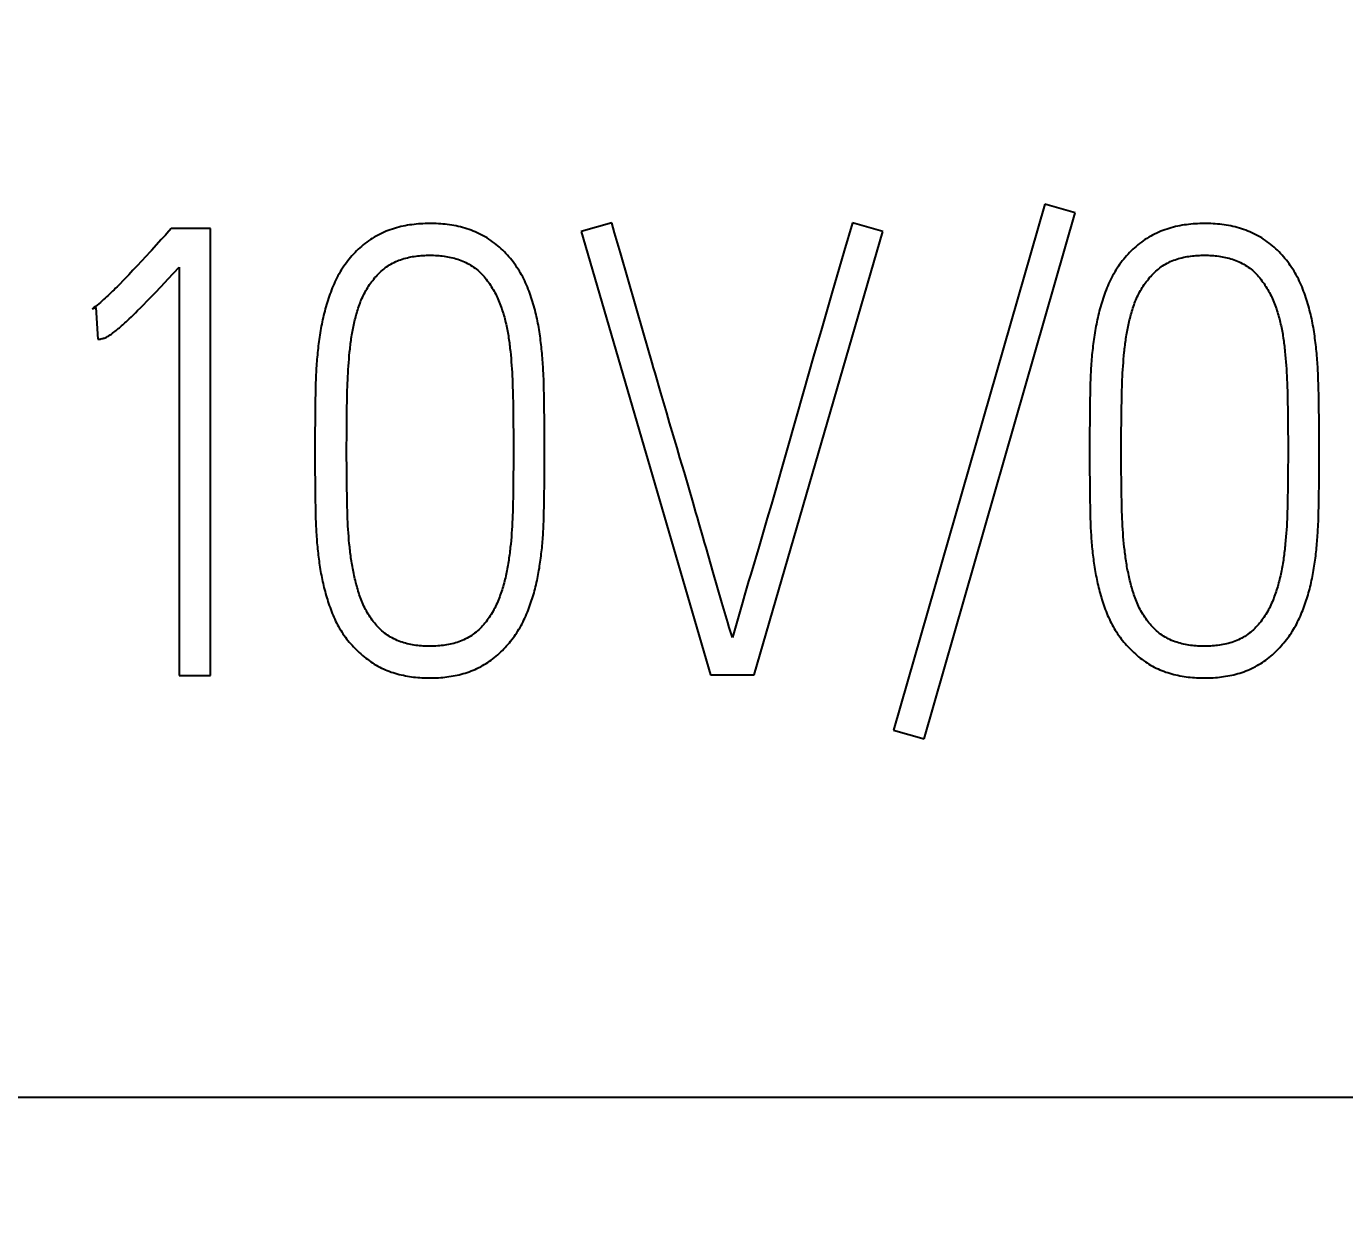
# Model space of a CAD drawing. Extents: x 0 to 420, y 0 to 297.
# Drawn here: x 124.886 to 129.882, y 158.083 to 162.617 of the extents above; entities that cross this region are included whole.
import ezdxf
from ezdxf.enums import TextEntityAlignment as Align

# ---------------------------------------------------------------- set-up
doc = ezdxf.new("R2010")
doc.units = 0
doc.header["$LTSCALE"] = 23.1
for name, color, linetype in [('10000_FRONT', 7, 'CONTINUOUS'), ('10100_DIM_FRONT', 7, 'CONTINUOUS'), ('10500_FRONT_LABELING', 7, 'CONTINUOUS')]:
    doc.layers.add(name, color=color, linetype=linetype)
doc.dimstyles.get("Standard").update_dxf_attribs({"dimtxt": 2.5, "dimasz": 2.5, "dimexe": 1.25, "dimexo": 0.625, "dimtad": 1, "dimcen": 2.5, "dimazin": 3, "dimtfac": 1, "dimtmove": 0, "dimatfit": 3})

# ---------------------------------------------------------------- blocks, each defined once
blk = doc.blocks.new('*D0')
at = {"layer": '10100_DIM_FRONT', "linetype": 'CONTINUOUS'}
for p, q in [((147.4005, 192.5601), (147.4005, 130.0621)), ((103.9005, 151.5111), (103.9005, 130.0621)), ((103.9005, 132.0621), (125.6505, 132.0621)), ((147.4005, 132.0621), (125.6505, 132.0621))]:
    blk.add_line(p, q, dxfattribs=at)
for points in [[(107.4005, 132.5621), (103.9005, 132.0621), (107.4005, 131.5621)], [(143.9005, 131.5621), (147.4005, 132.0621), (143.9005, 132.5621)]]:
    blk.add_solid(points, dxfattribs=at)
blk.add_text('43,5', height=3.5, dxfattribs=at).set_placement((121.6172, 132.9371), (131.3672, 132.9371), align=Align.FIT)
blk = doc.blocks.new('*D1')
at = {"layer": '10100_DIM_FRONT', "linetype": 'CONTINUOUS'}
for p, q in [((111.900486, 192.560113), (111.900486, 137.865388)), ((147.400486, 192.560113), (147.400486, 137.865388)), ((111.900486, 139.865388), (129.650486, 139.865388)), ((147.400486, 139.865388), (129.650486, 139.865388))]:
    blk.add_line(p, q, dxfattribs=at)
for points in [[(115.400486, 140.365388), (111.900486, 139.865388), (115.400486, 139.365388)], [(143.900486, 139.365388), (147.400486, 139.865388), (143.900486, 140.365388)]]:
    blk.add_solid(points, dxfattribs=at)
blk.add_text('35,5', height=3.5, dxfattribs=at).set_placement((125.819828, 140.740388), (135.319828, 140.740388), align=Align.FIT)

msp = doc.modelspace()

# ---------------------------------------------------------------- linework, layer by layer
at = {"layer": '10000_FRONT', "color": 7, "linetype": 'CONTINUOUS'}
msp.add_line((111.9005, 158.5611), (147.4005, 158.5611), dxfattribs=at)
at = {"layer": '10500_FRONT_LABELING', "color": 7, "linetype": 'CONTINUOUS'}
for p, q in [((128.7453, 161.9436), (128.1723, 159.9513)), ((128.8608, 161.9106), (128.7453, 161.9436)), ((127.1042, 161.8729), (126.9887, 161.8399)), ((127.1151, 161.835), (127.1042, 161.8729)), ((128.0167, 161.8729), (127.9854, 161.7666)), ((128.1323, 161.8399), (128.0167, 161.8729)), ((128.2879, 159.9183), (128.8608, 161.9106)), ((125.4349, 161.8517), (125.4184, 161.8328)), ((125.5834, 161.8517), (125.4349, 161.8517)), ((125.5834, 160.1588), (125.5834, 161.8517)), ((126.9887, 161.8399), (127.4791, 160.1611)), ((127.137, 161.7593), (127.1151, 161.835)), ((127.6442, 160.1611), (128.1323, 161.8399)), ((125.3547, 161.7628), (125.3386, 161.7454)), ((125.36, 161.7686), (125.3547, 161.7628)), ((127.9854, 161.7666), (127.9387, 161.607)), ((125.3225, 161.728), (125.3064, 161.7107)), ((125.3386, 161.7454), (125.3225, 161.728)), ((127.2248, 161.4565), (127.137, 161.7593)), ((125.2629, 161.6649), (125.252, 161.6536)), ((125.2738, 161.6763), (125.2629, 161.6649)), ((125.2901, 161.6935), (125.2738, 161.6763)), ((125.3064, 161.7107), (125.2901, 161.6935)), ((125.4237, 161.6607), (125.4655, 161.7055)), ((125.4655, 161.7055), (125.4655, 160.1588)), ((125.252, 161.6536), (125.241, 161.6423)), ((125.374, 161.6082), (125.397, 161.6324)), ((125.397, 161.6324), (125.4237, 161.6607)), ((125.3195, 161.5524), (125.3313, 161.5643)), ((125.3313, 161.5643), (125.343, 161.5762)), ((125.343, 161.5762), (125.3585, 161.5922)), ((125.3585, 161.5922), (125.374, 161.6082)), ((127.9387, 161.607), (127.9001, 161.4739)), ((125.1354, 161.5475), (125.1496, 161.5522)), ((125.1496, 161.5522), (125.1567, 161.432)), ((125.2757, 161.5097), (125.2838, 161.5173)), ((125.2838, 161.5173), (125.2918, 161.5251)), ((125.2918, 161.5251), (125.2998, 161.5328)), ((125.2998, 161.5328), (125.3077, 161.5406)), ((125.3077, 161.5406), (125.3195, 161.5524)), ((127.9001, 161.4739), (127.8693, 161.3675)), ((126.1087, 161.3568), (126.1099, 161.3699)), ((126.7201, 161.3857), (126.7214, 161.3725)), ((126.7214, 161.3725), (126.7226, 161.3594)), ((127.8693, 161.3675), (127.8312, 161.2343)), ((129.0442, 161.3568), (129.0454, 161.3699)), ((129.6556, 161.3857), (129.6569, 161.3725)), ((129.6569, 161.3725), (129.6581, 161.3594)), ((126.105, 161.3043), (126.1058, 161.3175)), ((126.1058, 161.3175), (126.1067, 161.3306)), ((126.1067, 161.3306), (126.1076, 161.3437)), ((126.1076, 161.3437), (126.1087, 161.3568)), ((126.7226, 161.3594), (126.7237, 161.3462)), ((126.7237, 161.3462), (126.7247, 161.3331)), ((126.7247, 161.3331), (126.7256, 161.3199)), ((126.7256, 161.3199), (126.7264, 161.3067)), ((129.0405, 161.3043), (129.0413, 161.3175)), ((129.0413, 161.3175), (129.0422, 161.3306)), ((129.0422, 161.3306), (129.0432, 161.3437)), ((129.0432, 161.3437), (129.0442, 161.3568)), ((129.6581, 161.3594), (129.6592, 161.3462)), ((129.6592, 161.3462), (129.6602, 161.3331)), ((129.6602, 161.3331), (129.6611, 161.3199)), ((129.6611, 161.3199), (129.6619, 161.3067)), ((125.9822, 161.2646), (125.9818, 161.2479)), ((125.9828, 161.2814), (125.9822, 161.2646)), ((126.1027, 161.2518), (126.1031, 161.265)), ((126.1031, 161.265), (126.1037, 161.2781)), ((126.1037, 161.2781), (126.1043, 161.2912)), ((126.1043, 161.2912), (126.105, 161.3043)), ((126.7264, 161.3067), (126.7271, 161.2934)), ((126.7271, 161.2934), (126.7277, 161.2802)), ((126.7277, 161.2802), (126.7283, 161.267)), ((126.7283, 161.267), (126.7288, 161.2537)), ((126.8465, 161.2789), (126.8459, 161.2955)), ((126.847, 161.2624), (126.8465, 161.2789)), ((128.9177, 161.2646), (128.9173, 161.2479)), ((128.9183, 161.2814), (128.9177, 161.2646)), ((129.0382, 161.2518), (129.0386, 161.265)), ((129.0386, 161.265), (129.0392, 161.2781)), ((129.0392, 161.2781), (129.0398, 161.2912)), ((129.0398, 161.2912), (129.0405, 161.3043)), ((129.6619, 161.3067), (129.6626, 161.2934)), ((129.6626, 161.2934), (129.6632, 161.2802)), ((129.6632, 161.2802), (129.6638, 161.267)), ((129.6638, 161.267), (129.6643, 161.2537)), ((129.782, 161.2789), (129.7814, 161.2955)), ((129.7825, 161.2624), (129.782, 161.2789)), ((125.9814, 161.2312), (125.9808, 161.1977)), ((125.9818, 161.2479), (125.9814, 161.2312)), ((126.1014, 161.1993), (126.1018, 161.219)), ((126.1018, 161.219), (126.1023, 161.2387)), ((126.1023, 161.2387), (126.1027, 161.2518)), ((126.7288, 161.2537), (126.7293, 161.2338)), ((126.7293, 161.2338), (126.7298, 161.214)), ((126.7298, 161.214), (126.7302, 161.1941)), ((126.8475, 161.2458), (126.847, 161.2624)), ((126.848, 161.2209), (126.8475, 161.2458)), ((126.8485, 161.1877), (126.848, 161.2209)), ((127.3015, 161.1915), (127.2905, 161.2293)), ((127.8312, 161.2343), (127.7705, 161.0211)), ((128.9169, 161.2312), (128.9163, 161.1977)), ((128.9173, 161.2479), (128.9169, 161.2312)), ((129.0369, 161.1993), (129.0373, 161.219)), ((129.0373, 161.219), (129.0378, 161.2387)), ((129.0378, 161.2387), (129.0382, 161.2518)), ((129.6643, 161.2537), (129.6649, 161.2338)), ((129.6649, 161.2338), (129.6653, 161.214)), ((129.6653, 161.214), (129.6657, 161.1941)), ((129.783, 161.2458), (129.7825, 161.2624)), ((129.7835, 161.2209), (129.783, 161.2458)), ((129.784, 161.1877), (129.7835, 161.2209)), ((125.9808, 161.1977), (125.9801, 161.1307)), ((126.1006, 161.1467), (126.1009, 161.173)), ((126.1009, 161.173), (126.1014, 161.1993)), ((126.7302, 161.1941), (126.7306, 161.1676)), ((126.7306, 161.1676), (126.7311, 161.1344)), ((126.8492, 161.113), (126.8485, 161.1877)), ((127.3126, 161.1536), (127.3015, 161.1915)), ((128.9163, 161.1977), (128.9156, 161.1307)), ((129.0361, 161.1467), (129.0364, 161.173)), ((129.0364, 161.173), (129.0369, 161.1993)), ((129.6657, 161.1941), (129.6662, 161.1676)), ((129.6662, 161.1676), (129.6666, 161.1344)), ((129.7847, 161.113), (129.784, 161.1877)), ((125.9801, 161.1307), (125.9797, 161.072)), ((126.1, 161.0875), (126.1002, 161.1138)), ((126.1002, 161.1138), (126.1006, 161.1467)), ((126.7311, 161.1344), (126.7313, 161.1079)), ((127.3238, 161.1159), (127.3126, 161.1536)), ((127.3519, 161.0214), (127.3238, 161.1159)), ((128.9156, 161.1307), (128.9152, 161.072)), ((129.0355, 161.0875), (129.0357, 161.1138)), ((129.0357, 161.1138), (129.0361, 161.1467)), ((129.6666, 161.1344), (129.6668, 161.1079)), ((125.9797, 161.072), (125.9796, 160.9958)), ((126.0999, 161.0612), (126.1, 161.0875)), ((126.7313, 161.1079), (126.7315, 161.0814)), ((126.7315, 161.0814), (126.7316, 161.0549)), ((126.8495, 161.0549), (126.8492, 161.113)), ((128.9152, 161.072), (128.9151, 160.9958)), ((129.0354, 161.0612), (129.0355, 161.0875)), ((129.6668, 161.1079), (129.667, 161.0814)), ((129.667, 161.0814), (129.6672, 161.0549)), ((129.7851, 161.0549), (129.7847, 161.113)), ((126.0998, 161.0283), (126.0999, 161.0612)), ((126.0998, 160.9823), (126.0998, 161.0283)), ((126.7316, 161.0549), (126.7317, 161.0284)), ((126.7317, 161.0284), (126.7317, 160.9754)), ((126.8496, 161.0217), (126.8495, 161.0549)), ((126.8495, 160.9486), (126.8496, 161.0217)), ((127.363, 160.9836), (127.3519, 161.0214)), ((127.7705, 161.0211), (127.7476, 160.9411)), ((129.0353, 161.0283), (129.0354, 161.0612)), ((129.0353, 160.9823), (129.0353, 161.0283)), ((129.6672, 161.0549), (129.6672, 161.0284)), ((129.6672, 161.0284), (129.6672, 160.9754)), ((129.785, 160.9486), (129.7851, 161.0217)), ((129.7851, 161.0217), (129.7851, 161.0549)), ((125.9796, 160.9958), (125.9797, 160.9412)), ((126.0999, 160.9552), (126.0998, 160.9823)), ((126.7317, 160.9754), (126.7316, 160.9482)), ((127.3796, 160.9269), (127.363, 160.9836)), ((128.9151, 160.9958), (128.9152, 160.9412)), ((129.0354, 160.9552), (129.0353, 160.9823)), ((129.6672, 160.9754), (129.6671, 160.9482)), ((125.9797, 160.9412), (125.9801, 160.8866)), ((126.1, 160.9282), (126.0999, 160.9552)), ((126.1003, 160.9012), (126.1, 160.9282)), ((126.7314, 160.9211), (126.7311, 160.8939)), ((126.7316, 160.9482), (126.7314, 160.9211)), ((126.8491, 160.8937), (126.8495, 160.9486)), ((127.4125, 160.8133), (127.3796, 160.9269)), ((127.7476, 160.9411), (127.7247, 160.8612)), ((128.9152, 160.9412), (128.9156, 160.8866)), ((129.0355, 160.9282), (129.0354, 160.9552)), ((129.0358, 160.9012), (129.0355, 160.9282)), ((129.6669, 160.9211), (129.6667, 160.8939)), ((129.6671, 160.9482), (129.6669, 160.9211)), ((129.7847, 160.8937), (129.785, 160.9486)), ((125.9801, 160.8866), (125.9808, 160.8243)), ((126.1007, 160.8674), (126.1003, 160.9012)), ((126.1011, 160.8404), (126.1007, 160.8674)), ((126.7311, 160.8939), (126.7307, 160.86)), ((126.8485, 160.8308), (126.8491, 160.8937)), ((128.9156, 160.8866), (128.9163, 160.8243)), ((129.0362, 160.8674), (129.0358, 160.9012)), ((129.0366, 160.8404), (129.0362, 160.8674)), ((129.6667, 160.8939), (129.6662, 160.86)), ((129.784, 160.8308), (129.7847, 160.8937)), ((125.9808, 160.8243), (125.9813, 160.7931)), ((126.1014, 160.8201), (126.1011, 160.8404)), ((126.1019, 160.7999), (126.1014, 160.8201)), ((126.7303, 160.8328), (126.7299, 160.8125)), ((126.7307, 160.86), (126.7303, 160.8328)), ((126.848, 160.7994), (126.8485, 160.8308)), ((127.7247, 160.8612), (127.7093, 160.808)), ((128.9163, 160.8243), (128.9168, 160.7931)), ((129.0369, 160.8201), (129.0366, 160.8404)), ((129.0374, 160.7999), (129.0369, 160.8201)), ((129.6658, 160.8328), (129.6654, 160.8125)), ((129.6662, 160.86), (129.6658, 160.8328)), ((129.7835, 160.7994), (129.784, 160.8308)), ((125.9813, 160.7931), (125.9818, 160.7698)), ((125.9818, 160.7698), (125.9822, 160.7542)), ((126.1024, 160.7796), (126.1019, 160.7999)), ((126.1028, 160.7661), (126.1024, 160.7796)), ((126.1034, 160.7526), (126.1028, 160.7661)), ((126.7286, 160.765), (126.7281, 160.7514)), ((126.7291, 160.7785), (126.7286, 160.765)), ((126.7294, 160.7921), (126.7291, 160.7785)), ((126.7299, 160.8125), (126.7294, 160.7921)), ((126.8471, 160.7602), (126.8475, 160.7759)), ((126.8475, 160.7759), (126.848, 160.7994)), ((127.7093, 160.808), (127.6938, 160.7548)), ((128.9168, 160.7931), (128.9173, 160.7698)), ((128.9173, 160.7698), (128.9177, 160.7542)), ((129.0379, 160.7796), (129.0374, 160.7999)), ((129.0384, 160.7661), (129.0379, 160.7796)), ((129.0389, 160.7526), (129.0384, 160.7661)), ((129.6641, 160.765), (129.6636, 160.7514)), ((129.6646, 160.7785), (129.6641, 160.765)), ((129.665, 160.7921), (129.6646, 160.7785)), ((129.6654, 160.8125), (129.665, 160.7921)), ((129.7826, 160.7602), (129.783, 160.7759)), ((129.783, 160.7759), (129.7835, 160.7994)), ((125.9822, 160.7542), (125.9827, 160.7387)), ((125.9827, 160.7387), (125.9834, 160.7231)), ((126.104, 160.7392), (126.1034, 160.7526)), ((126.1047, 160.7257), (126.104, 160.7392)), ((126.1055, 160.7122), (126.1047, 160.7257)), ((126.7267, 160.7243), (126.7259, 160.7107)), ((126.7275, 160.7378), (126.7267, 160.7243)), ((126.7281, 160.7514), (126.7275, 160.7378)), ((126.8466, 160.7445), (126.8471, 160.7602)), ((127.6938, 160.7548), (127.6783, 160.7016)), ((128.9177, 160.7542), (128.9182, 160.7387)), ((128.9182, 160.7387), (128.9189, 160.7231)), ((129.0395, 160.7392), (129.0389, 160.7526)), ((129.0402, 160.7257), (129.0395, 160.7392)), ((129.041, 160.7122), (129.0402, 160.7257)), ((129.6623, 160.7243), (129.6614, 160.7107)), ((129.663, 160.7378), (129.6623, 160.7243)), ((129.6636, 160.7514), (129.663, 160.7378)), ((129.7821, 160.7445), (129.7826, 160.7602)), ((126.1064, 160.6987), (126.1055, 160.7122)), ((126.1075, 160.6853), (126.1064, 160.6987)), ((126.1086, 160.6718), (126.1075, 160.6853)), ((126.1099, 160.6584), (126.1086, 160.6718)), ((126.7239, 160.6836), (126.7227, 160.6701)), ((126.725, 160.6972), (126.7239, 160.6836)), ((126.7259, 160.7107), (126.725, 160.6972)), ((127.6783, 160.7016), (127.6626, 160.6484)), ((129.0419, 160.6987), (129.041, 160.7122)), ((129.043, 160.6853), (129.0419, 160.6987)), ((129.0441, 160.6718), (129.043, 160.6853)), ((129.0454, 160.6584), (129.0441, 160.6718)), ((129.6594, 160.6836), (129.6582, 160.6701)), ((129.6605, 160.6972), (129.6594, 160.6836)), ((129.6614, 160.7107), (129.6605, 160.6972)), ((126.1113, 160.645), (126.1099, 160.6584)), ((127.6626, 160.6484), (127.631, 160.5422)), ((129.0468, 160.645), (129.0454, 160.6584)), ((127.5054, 160.4915), (127.489, 160.5482)), ((127.522, 160.4347), (127.5054, 160.4915)), ((127.5331, 160.3969), (127.522, 160.4347)), ((127.5443, 160.3591), (127.5331, 160.3969)), ((125.4655, 160.1588), (125.5834, 160.1588)), ((127.4791, 160.1611), (127.6442, 160.1611)), ((128.1723, 159.9513), (128.2879, 159.9183))]:
    msp.add_line(p, q, dxfattribs=at)
for points in [[(126.8459, 161.2955), (126.8455, 161.3038), (126.8451, 161.312), (126.8446, 161.3203), (126.8441, 161.3286), (126.8436, 161.3368), (126.843, 161.3451), (126.8424, 161.3534), (126.8418, 161.3616), (126.8411, 161.3699), (126.8403, 161.3781), (126.8396, 161.3864), (126.8387, 161.3946), (126.8379, 161.4028), (126.8369, 161.4111), (126.836, 161.4193), (126.835, 161.4275), (126.8339, 161.4358), (126.8328, 161.444), (126.8316, 161.4522), (126.8303, 161.4604), (126.829, 161.4686), (126.8277, 161.4768), (126.8262, 161.485), (126.8247, 161.4932), (126.8231, 161.5014), (126.8214, 161.5096), (126.8196, 161.5177), (126.8177, 161.5259), (126.8158, 161.534), (126.8137, 161.5422), (126.8116, 161.5503), (126.8093, 161.5585), (126.807, 161.5666), (126.8045, 161.5747), (126.802, 161.5827), (126.7994, 161.5907), (126.7967, 161.5987), (126.7939, 161.6066), (126.7909, 161.6145), (126.7879, 161.6223), (126.7847, 161.6301), (126.7814, 161.6378), (126.778, 161.6455), (126.7745, 161.6531), (126.7708, 161.6607), (126.7669, 161.6682), (126.7629, 161.6756), (126.7587, 161.683), (126.7544, 161.6902), (126.7499, 161.6974), (126.7452, 161.7045), (126.7404, 161.7115), (126.7355, 161.7183), (126.7305, 161.7251), (126.7254, 161.7317), (126.7201, 161.7382), (126.7147, 161.7446), (126.7092, 161.7509), (126.7035, 161.757), (126.6977, 161.7631), (126.6917, 161.769), (126.6856, 161.7748), (126.6794, 161.7804), (126.673, 161.7859), (126.6665, 161.7913), (126.6598, 161.7966), (126.6529, 161.8017), (126.646, 161.8066), (126.639, 161.8113), (126.6319, 161.8158), (126.6247, 161.8201), (126.6173, 161.8242), (126.6099, 161.8281), (126.6024, 161.8319), (126.5949, 161.8354), (126.5872, 161.8388), (126.5794, 161.842), (126.5715, 161.845), (126.5636, 161.8478), (126.5556, 161.8505), (126.5474, 161.853), (126.5392, 161.8553), (126.531, 161.8574), (126.5228, 161.8593), (126.5145, 161.8611), (126.5062, 161.8627), (126.4979, 161.8642), (126.4896, 161.8655), (126.4812, 161.8666), (126.4729, 161.8676), (126.4645, 161.8684), (126.4562, 161.8691), (126.4478, 161.8696), (126.4394, 161.8701), (126.4309, 161.8703), (126.4225, 161.8705), (126.4141, 161.8705), (126.4056, 161.8705), (126.3971, 161.8702), (126.3887, 161.8699), (126.3802, 161.8694), (126.3718, 161.8688), (126.3633, 161.8681), (126.355, 161.8672), (126.3466, 161.8661), (126.3383, 161.8649), (126.3301, 161.8636), (126.3218, 161.8621), (126.3136, 161.8604), (126.3055, 161.8586), (126.2974, 161.8566), (126.2893, 161.8544), (126.2813, 161.8521), (126.2733, 161.8496), (126.2653, 161.8469), (126.2574, 161.844), (126.2496, 161.841), (126.2417, 161.8377), (126.234, 161.8342), (126.2263, 161.8305), (126.2187, 161.8267), (126.2113, 161.8226), (126.204, 161.8184), (126.1968, 161.814), (126.1897, 161.8094), (126.1828, 161.8047), (126.1759, 161.7997), (126.1692, 161.7947), (126.1627, 161.7894), (126.1562, 161.784), (126.1499, 161.7784), (126.1436, 161.7727), (126.1375, 161.7668), (126.1315, 161.7607), (126.1257, 161.7546), (126.12, 161.7483), (126.1145, 161.7419), (126.1091, 161.7354), (126.1038, 161.7288), (126.0987, 161.7221), (126.0937, 161.7153), (126.0889, 161.7084), (126.0842, 161.7014), (126.0796, 161.6943), (126.0752, 161.6871), (126.0709, 161.6798), (126.0668, 161.6723), (126.0629, 161.6648), (126.059, 161.6573), (126.0554, 161.6496), (126.0519, 161.642), (126.0485, 161.6343), (126.0453, 161.6265), (126.0422, 161.6187), (126.0392, 161.6109), (126.0363, 161.603), (126.0335, 161.5951), (126.0308, 161.5872), (126.0283, 161.5792), (126.0258, 161.5712), (126.0233, 161.5632), (126.021, 161.5551), (126.0188, 161.547), (126.0166, 161.5389), (126.0145, 161.5308), (126.0125, 161.5226)], [(129.7814, 161.2955), (129.781, 161.3038), (129.7806, 161.312), (129.7801, 161.3203), (129.7796, 161.3286), (129.7791, 161.3368), (129.7785, 161.3451), (129.7779, 161.3534), (129.7773, 161.3616), (129.7766, 161.3699), (129.7759, 161.3781), (129.7751, 161.3864), (129.7742, 161.3946), (129.7734, 161.4028), (129.7724, 161.4111), (129.7715, 161.4193), (129.7705, 161.4275), (129.7694, 161.4358), (129.7683, 161.444), (129.7671, 161.4522), (129.7659, 161.4604), (129.7645, 161.4686), (129.7632, 161.4768), (129.7617, 161.485), (129.7602, 161.4932), (129.7586, 161.5014), (129.7569, 161.5096), (129.7551, 161.5177), (129.7532, 161.5259), (129.7513, 161.534), (129.7492, 161.5422), (129.7471, 161.5503), (129.7448, 161.5585), (129.7425, 161.5666), (129.74, 161.5747), (129.7375, 161.5827), (129.7349, 161.5907), (129.7322, 161.5987), (129.7294, 161.6066), (129.7264, 161.6145), (129.7234, 161.6223), (129.7202, 161.6301), (129.7169, 161.6378), (129.7135, 161.6455), (129.71, 161.6531), (129.7063, 161.6607), (129.7024, 161.6682), (129.6984, 161.6756), (129.6942, 161.683), (129.6899, 161.6902), (129.6854, 161.6974), (129.6807, 161.7045), (129.6759, 161.7115), (129.6711, 161.7183), (129.666, 161.7251), (129.6609, 161.7317), (129.6556, 161.7382), (129.6502, 161.7446), (129.6447, 161.7509), (129.639, 161.757), (129.6332, 161.7631), (129.6272, 161.769), (129.6211, 161.7748), (129.6149, 161.7804), (129.6085, 161.7859), (129.602, 161.7913), (129.5953, 161.7966), (129.5884, 161.8017), (129.5815, 161.8066), (129.5745, 161.8113), (129.5674, 161.8158), (129.5602, 161.8201), (129.5529, 161.8242), (129.5454, 161.8281), (129.538, 161.8319), (129.5304, 161.8354), (129.5227, 161.8388), (129.5149, 161.842), (129.507, 161.845), (129.4991, 161.8478), (129.4911, 161.8505), (129.4829, 161.853), (129.4748, 161.8553), (129.4665, 161.8574), (129.4583, 161.8593), (129.45, 161.8611), (129.4417, 161.8627), (129.4334, 161.8642), (129.4251, 161.8655), (129.4168, 161.8666), (129.4084, 161.8676), (129.4, 161.8684), (129.3917, 161.8691), (129.3833, 161.8696), (129.3749, 161.8701), (129.3664, 161.8703), (129.358, 161.8705), (129.3496, 161.8705), (129.3411, 161.8705), (129.3326, 161.8702), (129.3242, 161.8699), (129.3157, 161.8694), (129.3073, 161.8688), (129.2989, 161.8681), (129.2905, 161.8672), (129.2821, 161.8661), (129.2738, 161.8649), (129.2656, 161.8636), (129.2573, 161.8621), (129.2491, 161.8604), (129.241, 161.8586), (129.2329, 161.8566), (129.2248, 161.8544), (129.2168, 161.8521), (129.2088, 161.8496), (129.2008, 161.8469), (129.1929, 161.844), (129.1851, 161.841), (129.1772, 161.8377), (129.1695, 161.8342), (129.1618, 161.8305), (129.1542, 161.8267), (129.1468, 161.8226), (129.1395, 161.8184), (129.1323, 161.814), (129.1252, 161.8094), (129.1183, 161.8047), (129.1114, 161.7997), (129.1048, 161.7947), (129.0982, 161.7894), (129.0917, 161.784), (129.0854, 161.7784), (129.0791, 161.7727), (129.073, 161.7668), (129.067, 161.7607), (129.0612, 161.7546), (129.0555, 161.7483), (129.05, 161.7419), (129.0446, 161.7354), (129.0393, 161.7288), (129.0342, 161.7221), (129.0292, 161.7153), (129.0244, 161.7084), (129.0197, 161.7014), (129.0151, 161.6943), (129.0107, 161.6871), (129.0065, 161.6798), (129.0023, 161.6723), (128.9984, 161.6648), (128.9946, 161.6573), (128.9909, 161.6496), (128.9874, 161.642), (128.984, 161.6343), (128.9808, 161.6265), (128.9777, 161.6187), (128.9747, 161.6109), (128.9718, 161.603), (128.969, 161.5951), (128.9663, 161.5872), (128.9638, 161.5792), (128.9613, 161.5712), (128.9589, 161.5632), (128.9565, 161.5551), (128.9543, 161.547), (128.9521, 161.5389), (128.95, 161.5308), (128.948, 161.5226)], [(125.4079, 161.821), (125.3973, 161.8094), (125.36, 161.7686)], [(125.4184, 161.8328), (125.4132, 161.8269), (125.4079, 161.821)], [(126.1099, 161.3699), (126.1112, 161.383), (126.1118, 161.3896), (126.1125, 161.3961), (126.1133, 161.4027), (126.1141, 161.4092), (126.1149, 161.4158), (126.1157, 161.4223), (126.1166, 161.4288), (126.1175, 161.4354), (126.1185, 161.4419), (126.1195, 161.4484), (126.1206, 161.4549), (126.1217, 161.4613), (126.1229, 161.4678), (126.1241, 161.4742), (126.1254, 161.4807), (126.1268, 161.4871), (126.1282, 161.4934), (126.1297, 161.4998), (126.1312, 161.5061), (126.1328, 161.5125), (126.1345, 161.5188), (126.1362, 161.5251), (126.138, 161.5313), (126.1399, 161.5376), (126.1418, 161.5438), (126.1438, 161.55), (126.1459, 161.5562), (126.1481, 161.5624), (126.1504, 161.5685), (126.1528, 161.5746), (126.1553, 161.5807), (126.1578, 161.5867), (126.1605, 161.5927), (126.1634, 161.5987), (126.1663, 161.6046), (126.1694, 161.6105), (126.1726, 161.6164), (126.176, 161.6222), (126.1795, 161.6279), (126.1831, 161.6335), (126.1868, 161.639), (126.1906, 161.6445), (126.1945, 161.6498), (126.1986, 161.6551), (126.2027, 161.6603), (126.207, 161.6654), (126.2114, 161.6704), (126.2159, 161.6753), (126.2206, 161.6801), (126.2254, 161.6848), (126.2303, 161.6894), (126.2353, 161.6938), (126.2405, 161.698), (126.2457, 161.7021), (126.2511, 161.7061), (126.2565, 161.7099), (126.2621, 161.7135), (126.2678, 161.7169), (126.2736, 161.7201), (126.2796, 161.7232), (126.2857, 161.726), (126.2919, 161.7287), (126.2981, 161.7312), (126.3044, 161.7335), (126.3107, 161.7356), (126.3171, 161.7376), (126.3235, 161.7393), (126.3299, 161.741), (126.3364, 161.7424), (126.3429, 161.7438), (126.3495, 161.745), (126.3561, 161.746), (126.3627, 161.747), (126.3694, 161.7478), (126.376, 161.7485), (126.3827, 161.7491), (126.3894, 161.7495), (126.3961, 161.7499), (126.4027, 161.7501), (126.4094, 161.7503), (126.416, 161.7503), (126.4227, 161.7502), (126.4293, 161.7501), (126.4359, 161.7498), (126.4425, 161.7495), (126.4491, 161.749), (126.4557, 161.7484), (126.4623, 161.7477), (126.4689, 161.7469), (126.4755, 161.7459), (126.482, 161.7448), (126.4886, 161.7436), (126.4951, 161.7422), (126.5016, 161.7406), (126.5082, 161.7389), (126.5146, 161.7371), (126.5211, 161.7351), (126.5274, 161.7329), (126.5337, 161.7306), (126.5399, 161.728), (126.546, 161.7254), (126.552, 161.7225), (126.558, 161.7195), (126.5639, 161.7163), (126.5696, 161.7129), (126.5753, 161.7093), (126.5809, 161.7055), (126.5864, 161.7016), (126.5917, 161.6975), (126.5969, 161.6932), (126.6019, 161.6888), (126.6067, 161.6843), (126.6114, 161.6795), (126.616, 161.6747), (126.6204, 161.6697), (126.6247, 161.6645), (126.6288, 161.6592), (126.6329, 161.6539), (126.6368, 161.6484), (126.6407, 161.643), (126.6444, 161.6374), (126.648, 161.6318), (126.6515, 161.6261), (126.6549, 161.6204), (126.6582, 161.6146), (126.6614, 161.6088), (126.6645, 161.6029), (126.6674, 161.597), (126.6703, 161.591), (126.673, 161.5849), (126.6757, 161.5788), (126.6783, 161.5727), (126.6807, 161.5665), (126.6831, 161.5602), (126.6854, 161.5539), (126.6876, 161.5476), (126.6897, 161.5412), (126.6917, 161.5349), (126.6937, 161.5285), (126.6956, 161.5221), (126.6974, 161.5157), (126.6991, 161.5093), (126.7007, 161.5028), (126.7023, 161.4964)], [(129.0454, 161.3699), (129.0467, 161.383), (129.0473, 161.3896), (129.048, 161.3961), (129.0488, 161.4027), (129.0496, 161.4092), (129.0504, 161.4158), (129.0512, 161.4223), (129.0521, 161.4288), (129.053, 161.4354), (129.054, 161.4419), (129.055, 161.4484), (129.0561, 161.4549), (129.0572, 161.4613), (129.0584, 161.4678), (129.0597, 161.4742), (129.0609, 161.4807), (129.0623, 161.4871), (129.0637, 161.4934), (129.0652, 161.4998), (129.0667, 161.5061), (129.0684, 161.5125), (129.07, 161.5188), (129.0717, 161.5251), (129.0735, 161.5313), (129.0754, 161.5376), (129.0773, 161.5438), (129.0793, 161.55), (129.0814, 161.5562), (129.0836, 161.5624), (129.0859, 161.5685), (129.0883, 161.5746), (129.0908, 161.5807), (129.0933, 161.5867), (129.0961, 161.5927), (129.0989, 161.5987), (129.1018, 161.6046), (129.1049, 161.6105), (129.1081, 161.6164), (129.1115, 161.6222), (129.115, 161.6279), (129.1186, 161.6335), (129.1223, 161.639), (129.1261, 161.6445), (129.13, 161.6498), (129.1341, 161.6551), (129.1382, 161.6603), (129.1425, 161.6654), (129.1469, 161.6704), (129.1514, 161.6753), (129.1561, 161.6801), (129.1609, 161.6848), (129.1658, 161.6894), (129.1708, 161.6938), (129.176, 161.698), (129.1812, 161.7021), (129.1866, 161.7061), (129.192, 161.7099), (129.1976, 161.7135), (129.2033, 161.7169), (129.2091, 161.7201), (129.2151, 161.7232), (129.2212, 161.726), (129.2274, 161.7287), (129.2336, 161.7312), (129.2399, 161.7335), (129.2462, 161.7356), (129.2526, 161.7376), (129.259, 161.7393), (129.2654, 161.741), (129.2719, 161.7424), (129.2784, 161.7438), (129.285, 161.745), (129.2916, 161.746), (129.2982, 161.747), (129.3049, 161.7478), (129.3115, 161.7485), (129.3182, 161.7491), (129.3249, 161.7495), (129.3316, 161.7499), (129.3382, 161.7501), (129.3449, 161.7503), (129.3515, 161.7503), (129.3582, 161.7502), (129.3648, 161.7501), (129.3714, 161.7498), (129.378, 161.7495), (129.3846, 161.749), (129.3912, 161.7484), (129.3978, 161.7477), (129.4044, 161.7469), (129.411, 161.7459), (129.4175, 161.7448), (129.4241, 161.7436), (129.4306, 161.7422), (129.4372, 161.7406), (129.4437, 161.7389), (129.4502, 161.7371), (129.4566, 161.7351), (129.4629, 161.7329), (129.4692, 161.7306), (129.4754, 161.728), (129.4815, 161.7254), (129.4875, 161.7225), (129.4935, 161.7195), (129.4994, 161.7163), (129.5052, 161.7129), (129.5109, 161.7093), (129.5164, 161.7055), (129.5219, 161.7016), (129.5272, 161.6975), (129.5324, 161.6932), (129.5374, 161.6888), (129.5422, 161.6843), (129.5469, 161.6795), (129.5515, 161.6747), (129.5559, 161.6697), (129.5602, 161.6645), (129.5643, 161.6592), (129.5684, 161.6539), (129.5723, 161.6484), (129.5762, 161.643), (129.5799, 161.6374), (129.5835, 161.6318), (129.587, 161.6261), (129.5905, 161.6204), (129.5937, 161.6146), (129.5969, 161.6088), (129.6, 161.6029), (129.6029, 161.597), (129.6058, 161.591), (129.6086, 161.5849), (129.6112, 161.5788), (129.6138, 161.5727), (129.6162, 161.5665), (129.6186, 161.5602), (129.6209, 161.5539), (129.6231, 161.5476), (129.6252, 161.5412), (129.6272, 161.5349), (129.6292, 161.5285), (129.6311, 161.5221), (129.6329, 161.5157), (129.6346, 161.5093), (129.6363, 161.5028), (129.6378, 161.4964)], [(125.241, 161.6423), (125.2299, 161.6311), (125.2243, 161.6255), (125.2187, 161.6199), (125.213, 161.6144), (125.2074, 161.6089), (125.2016, 161.6035), (125.1959, 161.5981), (125.1901, 161.5927), (125.1843, 161.5874), (125.1784, 161.5822), (125.1725, 161.577), (125.1665, 161.5718), (125.1605, 161.5667), (125.1545, 161.5616), (125.1483, 161.5567), (125.142, 161.552), (125.1388, 161.5497), (125.1354, 161.5475)], [(126.0125, 161.5226), (126.0106, 161.5144), (126.0088, 161.5062), (126.007, 161.498), (126.0053, 161.4897), (126.0037, 161.4814), (126.0022, 161.4731), (126.0007, 161.4648), (125.9994, 161.4565), (125.998, 161.4482), (125.9968, 161.4399), (125.9956, 161.4316), (125.9944, 161.4232), (125.9934, 161.4149), (125.9923, 161.4066), (125.9914, 161.3983), (125.9904, 161.3899), (125.9896, 161.3816), (125.9887, 161.3733), (125.988, 161.3649), (125.9872, 161.3566), (125.9866, 161.3482), (125.9859, 161.3399), (125.9853, 161.3315), (125.9848, 161.3232), (125.9843, 161.3148), (125.9839, 161.3065), (125.9835, 161.2981), (125.9828, 161.2814)], [(128.948, 161.5226), (128.9461, 161.5144), (128.9443, 161.5062), (128.9425, 161.498), (128.9408, 161.4897), (128.9392, 161.4814), (128.9377, 161.4731), (128.9363, 161.4648), (128.9349, 161.4565), (128.9335, 161.4482), (128.9323, 161.4399), (128.9311, 161.4316), (128.93, 161.4232), (128.9289, 161.4149), (128.9278, 161.4066), (128.9269, 161.3983), (128.9259, 161.3899), (128.9251, 161.3816), (128.9242, 161.3733), (128.9235, 161.3649), (128.9227, 161.3566), (128.9221, 161.3482), (128.9214, 161.3399), (128.9208, 161.3315), (128.9203, 161.3232), (128.9198, 161.3148), (128.9194, 161.3065), (128.919, 161.2981), (128.9183, 161.2814)], [(125.1567, 161.432), (125.1595, 161.4321), (125.1623, 161.4323), (125.1651, 161.4327), (125.1678, 161.4332), (125.1733, 161.4344), (125.176, 161.4351), (125.1787, 161.4358), (125.1814, 161.4367), (125.1841, 161.4377), (125.1866, 161.4388), (125.1892, 161.44), (125.1941, 161.4426), (125.1989, 161.4455), (125.2035, 161.4486), (125.2081, 161.4518), (125.2126, 161.4551), (125.2171, 161.4584), (125.2215, 161.4619), (125.2258, 161.4653), (125.2301, 161.4688), (125.2344, 161.4724), (125.2387, 161.476), (125.2429, 161.4797), (125.2471, 161.4833), (125.2512, 161.487), (125.2554, 161.4907), (125.2595, 161.4945), (125.2636, 161.4982), (125.2676, 161.502), (125.2757, 161.5097)], [(126.7023, 161.4964), (126.7038, 161.4899), (126.7053, 161.4835), (126.7066, 161.477), (126.708, 161.4705), (126.7092, 161.4641), (126.7104, 161.4576), (126.7115, 161.4511), (126.7125, 161.4446), (126.7136, 161.438), (126.7145, 161.4315), (126.7154, 161.425), (126.7163, 161.4184), (126.7171, 161.4119), (126.7179, 161.4054), (126.7187, 161.3988), (126.7194, 161.3922), (126.7201, 161.3857)], [(129.6378, 161.4964), (129.6393, 161.4899), (129.6408, 161.4835), (129.6422, 161.477), (129.6435, 161.4705), (129.6447, 161.4641), (129.6459, 161.4576), (129.647, 161.4511), (129.6481, 161.4446), (129.6491, 161.438), (129.65, 161.4315), (129.6509, 161.425), (129.6518, 161.4184), (129.6526, 161.4119), (129.6534, 161.4054), (129.6542, 161.3988), (129.6549, 161.3922), (129.6556, 161.3857)], [(127.2905, 161.2293), (127.2686, 161.305), (127.2631, 161.324), (127.2577, 161.3429), (127.2248, 161.4565)], [(127.4507, 160.6808), (127.4343, 160.7376), (127.4289, 160.7565), (127.4234, 160.7754), (127.4125, 160.8133)], [(125.9834, 160.7231), (125.9837, 160.7154), (125.9841, 160.7076), (125.9846, 160.6998), (125.9851, 160.6921), (125.9856, 160.6843), (125.9862, 160.6766), (125.9868, 160.6688), (125.9874, 160.6611), (125.9881, 160.6533), (125.9888, 160.6456), (125.9896, 160.6378), (125.9904, 160.6301), (125.9913, 160.6224), (125.9922, 160.6146), (125.9931, 160.6069), (125.9941, 160.5992), (125.9951, 160.5915), (125.9962, 160.5838), (125.9974, 160.5761), (125.9986, 160.5684), (125.9998, 160.5607), (126.0011, 160.553), (126.0025, 160.5453), (126.0039, 160.5376), (126.0054, 160.5299), (126.0069, 160.5222), (126.0086, 160.5146), (126.0103, 160.5069), (126.012, 160.4992), (126.0139, 160.4916), (126.0158, 160.4839), (126.0178, 160.4763), (126.0199, 160.4687), (126.0221, 160.461), (126.0243, 160.4534), (126.0266, 160.4459), (126.029, 160.4383), (126.0315, 160.4308), (126.034, 160.4233), (126.0367, 160.4158), (126.0394, 160.4084), (126.0422, 160.4011), (126.0451, 160.3937), (126.0482, 160.3865), (126.0513, 160.3792), (126.0546, 160.372), (126.058, 160.3649), (126.0615, 160.3579), (126.0652, 160.3509), (126.069, 160.3439), (126.073, 160.337), (126.0771, 160.3302), (126.0814, 160.3235), (126.0858, 160.3169), (126.0904, 160.3103), (126.095, 160.3039), (126.0998, 160.2976), (126.1047, 160.2914), (126.1097, 160.2854), (126.1148, 160.2794), (126.1201, 160.2735), (126.1254, 160.2677), (126.1309, 160.2621), (126.1364, 160.2565), (126.1421, 160.251), (126.1478, 160.2456), (126.1536, 160.2402), (126.1596, 160.235), (126.1657, 160.2299), (126.1719, 160.2249), (126.1782, 160.22), (126.1846, 160.2153), (126.1911, 160.2107), (126.1977, 160.2063), (126.2043, 160.2021), (126.2111, 160.198), (126.218, 160.1941), (126.2249, 160.1904), (126.232, 160.1869), (126.2391, 160.1836), (126.2464, 160.1804), (126.2537, 160.1774), (126.2611, 160.1746), (126.2686, 160.1719), (126.2762, 160.1694), (126.2838, 160.1671), (126.2915, 160.1649), (126.2991, 160.1629), (126.3068, 160.161), (126.3146, 160.1593), (126.3223, 160.1577), (126.3301, 160.1563), (126.3379, 160.155), (126.3457, 160.1539), (126.3535, 160.1529), (126.3613, 160.152), (126.3692, 160.1513), (126.377, 160.1507), (126.3849, 160.1502), (126.3928, 160.1498), (126.4007, 160.1495), (126.4087, 160.1494), (126.4166, 160.1493), (126.4246, 160.1494), (126.4325, 160.1496), (126.4405, 160.1499), (126.4484, 160.1503), (126.4563, 160.1508), (126.4642, 160.1515), (126.472, 160.1523), (126.4798, 160.1532), (126.4876, 160.1543), (126.4954, 160.1555), (126.5031, 160.1568), (126.5109, 160.1583), (126.5185, 160.1599), (126.5262, 160.1617), (126.5338, 160.1636), (126.5414, 160.1657), (126.549, 160.168), (126.5565, 160.1704), (126.564, 160.173), (126.5715, 160.1757), (126.5789, 160.1787), (126.5863, 160.1818), (126.5935, 160.1851), (126.6007, 160.1885), (126.6077, 160.1921), (126.6147, 160.1959), (126.6215, 160.1999), (126.6282, 160.204), (126.6348, 160.2083), (126.6413, 160.2127), (126.6477, 160.2173), (126.654, 160.2221), (126.6602, 160.227), (126.6664, 160.2321), (126.6724, 160.2373), (126.6783, 160.2426), (126.6841, 160.248), (126.6898, 160.2536), (126.6953, 160.2593), (126.7008, 160.265), (126.7061, 160.2708), (126.7113, 160.2768), (126.7163, 160.2828), (126.7213, 160.2889), (126.7262, 160.2951), (126.7309, 160.3014), (126.7355, 160.3077), (126.74, 160.3142), (126.7444, 160.3208), (126.7487, 160.3274), (126.7528, 160.3341), (126.7569, 160.341), (126.7608, 160.3479), (126.7646, 160.3549), (126.7682, 160.362), (126.7717, 160.3691), (126.7751, 160.3762), (126.7784, 160.3834), (126.7815, 160.3906), (126.7846, 160.3979), (126.7875, 160.4051)], [(126.7875, 160.4051), (126.7904, 160.4125), (126.7931, 160.4198), (126.7958, 160.4272), (126.7983, 160.4346), (126.8008, 160.4421), (126.8032, 160.4496), (126.8055, 160.4571), (126.8077, 160.4646), (126.8099, 160.4722), (126.812, 160.4797), (126.814, 160.4873), (126.8159, 160.495), (126.8178, 160.5026), (126.8195, 160.5103), (126.8212, 160.518), (126.8229, 160.5257), (126.8244, 160.5335), (126.8259, 160.5413), (126.8273, 160.549), (126.8287, 160.5568), (126.83, 160.5646), (126.8312, 160.5724), (126.8324, 160.5802), (126.8335, 160.588), (126.8346, 160.5958), (126.8356, 160.6036), (126.8366, 160.6114), (126.8375, 160.6192), (126.8384, 160.6271), (126.8393, 160.6349), (126.8401, 160.6427), (126.8408, 160.6505), (126.8415, 160.6583), (126.8422, 160.6661), (126.8428, 160.674), (126.8434, 160.6818), (126.8439, 160.6896), (126.8444, 160.6975), (126.8449, 160.7053), (126.8453, 160.7131), (126.8457, 160.721), (126.846, 160.7288), (126.8466, 160.7445)], [(128.9189, 160.7231), (128.9192, 160.7154), (128.9196, 160.7076), (128.9201, 160.6998), (128.9206, 160.6921), (128.9211, 160.6843), (128.9217, 160.6766), (128.9223, 160.6688), (128.9229, 160.6611), (128.9236, 160.6533), (128.9243, 160.6456), (128.9251, 160.6378), (128.9259, 160.6301), (128.9268, 160.6224), (128.9277, 160.6146), (128.9286, 160.6069), (128.9296, 160.5992), (128.9306, 160.5915), (128.9317, 160.5838), (128.9329, 160.5761), (128.9341, 160.5684), (128.9353, 160.5607), (128.9366, 160.553), (128.938, 160.5453), (128.9394, 160.5376), (128.9409, 160.5299), (128.9424, 160.5222), (128.9441, 160.5146), (128.9458, 160.5069), (128.9476, 160.4992), (128.9494, 160.4916), (128.9513, 160.4839), (128.9533, 160.4763), (128.9554, 160.4687), (128.9576, 160.461), (128.9598, 160.4534), (128.9621, 160.4459), (128.9645, 160.4383), (128.967, 160.4308), (128.9695, 160.4233), (128.9722, 160.4158), (128.9749, 160.4084), (128.9777, 160.4011), (128.9806, 160.3937), (128.9837, 160.3865), (128.9868, 160.3792), (128.9901, 160.372), (128.9935, 160.3649), (128.997, 160.3579), (129.0007, 160.3509), (129.0045, 160.3439), (129.0085, 160.337), (129.0126, 160.3302), (129.0169, 160.3235), (129.0213, 160.3169), (129.0259, 160.3103), (129.0305, 160.3039), (129.0353, 160.2976), (129.0402, 160.2914), (129.0452, 160.2854), (129.0503, 160.2794), (129.0556, 160.2735), (129.0609, 160.2677), (129.0664, 160.2621), (129.0719, 160.2565), (129.0776, 160.251), (129.0833, 160.2456), (129.0892, 160.2402), (129.0951, 160.235), (129.1012, 160.2299), (129.1074, 160.2249), (129.1137, 160.22), (129.1201, 160.2153), (129.1266, 160.2107), (129.1332, 160.2063), (129.1399, 160.2021), (129.1466, 160.198), (129.1535, 160.1941), (129.1604, 160.1904), (129.1675, 160.1869), (129.1746, 160.1836), (129.1819, 160.1804), (129.1892, 160.1774), (129.1966, 160.1746), (129.2041, 160.1719), (129.2117, 160.1694), (129.2193, 160.1671), (129.227, 160.1649), (129.2346, 160.1629), (129.2424, 160.161), (129.2501, 160.1593), (129.2578, 160.1577), (129.2656, 160.1563), (129.2734, 160.155), (129.2812, 160.1539), (129.289, 160.1529), (129.2968, 160.152), (129.3047, 160.1513), (129.3126, 160.1507), (129.3204, 160.1502), (129.3283, 160.1498), (129.3363, 160.1495), (129.3442, 160.1494), (129.3521, 160.1493), (129.3601, 160.1494), (129.368, 160.1496), (129.376, 160.1499), (129.3839, 160.1503), (129.3918, 160.1508), (129.3997, 160.1515), (129.4075, 160.1523), (129.4153, 160.1532), (129.4231, 160.1543), (129.4309, 160.1555), (129.4386, 160.1568), (129.4464, 160.1583), (129.454, 160.1599), (129.4617, 160.1617), (129.4693, 160.1636), (129.4769, 160.1657), (129.4845, 160.168), (129.492, 160.1704), (129.4995, 160.173), (129.507, 160.1757), (129.5144, 160.1787), (129.5218, 160.1818), (129.5291, 160.1851), (129.5362, 160.1885), (129.5432, 160.1921), (129.5502, 160.1959), (129.557, 160.1999), (129.5637, 160.204), (129.5703, 160.2083), (129.5768, 160.2127), (129.5832, 160.2173), (129.5895, 160.2221), (129.5958, 160.227), (129.6019, 160.2321), (129.6079, 160.2373), (129.6138, 160.2426), (129.6196, 160.248), (129.6253, 160.2536), (129.6309, 160.2593), (129.6363, 160.265), (129.6416, 160.2708), (129.6468, 160.2768), (129.6519, 160.2828), (129.6568, 160.2889), (129.6617, 160.2951), (129.6664, 160.3014), (129.671, 160.3077), (129.6755, 160.3142), (129.6799, 160.3208), (129.6842, 160.3274), (129.6883, 160.3341), (129.6924, 160.341), (129.6963, 160.3479), (129.7001, 160.3549), (129.7037, 160.362), (129.7072, 160.3691), (129.7106, 160.3762), (129.7139, 160.3834), (129.7171, 160.3906), (129.7201, 160.3979), (129.723, 160.4051)], [(129.723, 160.4051), (129.7259, 160.4125), (129.7286, 160.4198), (129.7313, 160.4272), (129.7338, 160.4346), (129.7363, 160.4421), (129.7387, 160.4496), (129.741, 160.4571), (129.7433, 160.4646), (129.7454, 160.4722), (129.7475, 160.4797), (129.7495, 160.4873), (129.7514, 160.495), (129.7533, 160.5026), (129.7551, 160.5103), (129.7568, 160.518), (129.7584, 160.5257), (129.7599, 160.5335), (129.7614, 160.5413), (129.7628, 160.549), (129.7642, 160.5568), (129.7655, 160.5646), (129.7667, 160.5724), (129.7679, 160.5802), (129.769, 160.588), (129.7701, 160.5958), (129.7711, 160.6036), (129.7721, 160.6114), (129.773, 160.6192), (129.7739, 160.6271), (129.7748, 160.6349), (129.7756, 160.6427), (129.7763, 160.6505), (129.777, 160.6583), (129.7777, 160.6661), (129.7783, 160.674), (129.7789, 160.6818), (129.7794, 160.6896), (129.7799, 160.6975), (129.7804, 160.7053), (129.7808, 160.7131), (129.7812, 160.721), (129.7815, 160.7288), (129.7821, 160.7445)], [(126.7227, 160.6701), (126.7214, 160.6565), (126.7207, 160.6498), (126.72, 160.643), (126.7193, 160.6362), (126.7185, 160.6295), (126.7176, 160.6227), (126.7168, 160.616), (126.7159, 160.6092), (126.7149, 160.6025), (126.714, 160.5958), (126.7129, 160.589), (126.7118, 160.5823), (126.7107, 160.5756), (126.7095, 160.5689), (126.7083, 160.5622), (126.707, 160.5556), (126.7056, 160.5489), (126.7042, 160.5423), (126.7027, 160.5356), (126.7012, 160.529), (126.6996, 160.5224), (126.6979, 160.5158), (126.6961, 160.5092), (126.6943, 160.5026), (126.6925, 160.4961), (126.6905, 160.4895), (126.6886, 160.483), (126.6865, 160.4766), (126.6843, 160.4701), (126.6821, 160.4637), (126.6798, 160.4573), (126.6774, 160.451), (126.6749, 160.4447), (126.6724, 160.4385), (126.6697, 160.4323), (126.6669, 160.4261), (126.664, 160.42), (126.661, 160.414), (126.6579, 160.408), (126.6546, 160.402), (126.6512, 160.3962), (126.6476, 160.3903), (126.644, 160.3846), (126.6402, 160.3789), (126.6363, 160.3733), (126.6322, 160.3677), (126.6281, 160.3623), (126.6238, 160.3569), (126.6194, 160.3517), (126.6149, 160.3466), (126.6103, 160.3416), (126.6055, 160.3367), (126.6006, 160.332), (126.5955, 160.3274), (126.5903, 160.323), (126.5849, 160.3187), (126.5794, 160.3146), (126.5737, 160.3106), (126.568, 160.3069), (126.5622, 160.3034), (126.5562, 160.3001), (126.5502, 160.297), (126.544, 160.294), (126.5378, 160.2913), (126.5315, 160.2887), (126.5251, 160.2863), (126.5186, 160.2842), (126.512, 160.2821), (126.5054, 160.2803), (126.4987, 160.2786), (126.492, 160.2771), (126.4853, 160.2757), (126.4786, 160.2745), (126.4719, 160.2735), (126.4651, 160.2725), (126.4584, 160.2718), (126.4516, 160.2711), (126.4448, 160.2706), (126.438, 160.2701), (126.4312, 160.2698), (126.4243, 160.2697), (126.4175, 160.2696), (126.4106, 160.2696), (126.4038, 160.2697), (126.3969, 160.2699), (126.3901, 160.2703), (126.3832, 160.2707), (126.3764, 160.2713), (126.3697, 160.272), (126.3629, 160.2728), (126.3562, 160.2738), (126.3495, 160.2749), (126.3429, 160.2761), (126.3362, 160.2775), (126.3296, 160.279), (126.323, 160.2807), (126.3165, 160.2825), (126.31, 160.2846), (126.3035, 160.2867), (126.297, 160.2891), (126.2907, 160.2917), (126.2843, 160.2945), (126.2781, 160.2975), (126.2721, 160.3007), (126.2661, 160.304), (126.2603, 160.3076), (126.2546, 160.3113), (126.249, 160.3152), (126.2435, 160.3193), (126.2382, 160.3236), (126.2329, 160.328), (126.2278, 160.3327), (126.2229, 160.3374), (126.2181, 160.3424), (126.2135, 160.3474), (126.209, 160.3526), (126.2047, 160.3578), (126.2005, 160.3632), (126.1964, 160.3686), (126.1924, 160.3741), (126.1886, 160.3798), (126.1849, 160.3855), (126.1812, 160.3913), (126.1778, 160.3972), (126.1744, 160.4031), (126.1712, 160.4092), (126.1681, 160.4153), (126.1651, 160.4215), (126.1623, 160.4277), (126.1596, 160.434), (126.157, 160.4402), (126.1546, 160.4466), (126.1522, 160.4529), (126.1499, 160.4593), (126.1477, 160.4657), (126.1456, 160.4722), (126.1436, 160.4786), (126.1416, 160.4851), (126.1397, 160.4916), (126.1379, 160.4982), (126.1361, 160.5047), (126.1344, 160.5113), (126.1327, 160.5179), (126.1311, 160.5245), (126.1296, 160.5312), (126.1281, 160.5378), (126.1267, 160.5445), (126.1253, 160.5512), (126.124, 160.5578), (126.1227, 160.5645)], [(127.489, 160.5482), (127.4616, 160.6429), (127.4561, 160.6618), (127.4507, 160.6808)], [(129.6582, 160.6701), (129.6569, 160.6565), (129.6562, 160.6498), (129.6555, 160.643), (129.6548, 160.6362), (129.654, 160.6295), (129.6532, 160.6227), (129.6523, 160.616), (129.6514, 160.6092), (129.6504, 160.6025), (129.6495, 160.5958), (129.6484, 160.589), (129.6473, 160.5823), (129.6462, 160.5756), (129.645, 160.5689), (129.6438, 160.5622), (129.6425, 160.5556), (129.6411, 160.5489), (129.6397, 160.5423), (129.6382, 160.5356), (129.6367, 160.529), (129.6351, 160.5224), (129.6334, 160.5158), (129.6317, 160.5092), (129.6299, 160.5026), (129.628, 160.4961), (129.6261, 160.4895), (129.6241, 160.483), (129.622, 160.4766), (129.6198, 160.4701), (129.6176, 160.4637), (129.6153, 160.4573), (129.6129, 160.451), (129.6105, 160.4447), (129.6079, 160.4385), (129.6052, 160.4323), (129.6024, 160.4261), (129.5995, 160.42), (129.5965, 160.414), (129.5934, 160.408), (129.5901, 160.402), (129.5867, 160.3962), (129.5832, 160.3903), (129.5795, 160.3846), (129.5757, 160.3789), (129.5718, 160.3733), (129.5677, 160.3677), (129.5636, 160.3623), (129.5593, 160.3569), (129.5549, 160.3517), (129.5504, 160.3466), (129.5458, 160.3416), (129.541, 160.3367), (129.5361, 160.332), (129.531, 160.3274), (129.5258, 160.323), (129.5204, 160.3187), (129.5149, 160.3146), (129.5092, 160.3106), (129.5035, 160.3069), (129.4977, 160.3034), (129.4917, 160.3001), (129.4857, 160.297), (129.4796, 160.294), (129.4733, 160.2913), (129.467, 160.2887), (129.4606, 160.2863), (129.4541, 160.2842), (129.4475, 160.2821), (129.4409, 160.2803), (129.4342, 160.2786), (129.4275, 160.2771), (129.4208, 160.2757), (129.4141, 160.2745), (129.4074, 160.2735), (129.4006, 160.2725), (129.3939, 160.2718), (129.3871, 160.2711), (129.3803, 160.2706), (129.3735, 160.2701), (129.3667, 160.2698), (129.3598, 160.2697), (129.353, 160.2696), (129.3461, 160.2696), (129.3393, 160.2697), (129.3324, 160.2699), (129.3256, 160.2703), (129.3187, 160.2707), (129.312, 160.2713), (129.3052, 160.272), (129.2984, 160.2728), (129.2917, 160.2738), (129.285, 160.2749), (129.2784, 160.2761), (129.2717, 160.2775), (129.2651, 160.279), (129.2585, 160.2807), (129.252, 160.2825), (129.2455, 160.2846), (129.239, 160.2867), (129.2326, 160.2891), (129.2262, 160.2917), (129.2198, 160.2945), (129.2136, 160.2975), (129.2076, 160.3007), (129.2016, 160.304), (129.1958, 160.3076), (129.1901, 160.3113), (129.1845, 160.3152), (129.179, 160.3193), (129.1737, 160.3236), (129.1685, 160.328), (129.1633, 160.3327), (129.1584, 160.3374), (129.1536, 160.3424), (129.149, 160.3474), (129.1445, 160.3526), (129.1402, 160.3578), (129.136, 160.3632), (129.1319, 160.3686), (129.1279, 160.3741), (129.1241, 160.3798), (129.1204, 160.3855), (129.1167, 160.3913), (129.1133, 160.3972), (129.1099, 160.4031), (129.1067, 160.4092), (129.1036, 160.4153), (129.1006, 160.4215), (129.0978, 160.4277), (129.0951, 160.434), (129.0925, 160.4402), (129.0901, 160.4466), (129.0877, 160.4529), (129.0854, 160.4593), (129.0832, 160.4657), (129.0811, 160.4722), (129.0791, 160.4786), (129.0771, 160.4851), (129.0752, 160.4916), (129.0734, 160.4982), (129.0716, 160.5047), (129.0699, 160.5113), (129.0682, 160.5179), (129.0666, 160.5245), (129.0651, 160.5312), (129.0636, 160.5378), (129.0622, 160.5445), (129.0608, 160.5512), (129.0595, 160.5578), (129.0582, 160.5645)], [(126.1227, 160.5645), (126.1215, 160.5712), (126.1204, 160.5779), (126.1193, 160.5846), (126.1182, 160.5913), (126.1172, 160.598), (126.1162, 160.6047), (126.1153, 160.6114), (126.1144, 160.6181), (126.1136, 160.6248), (126.1128, 160.6315), (126.112, 160.6382), (126.1113, 160.645)], [(129.0582, 160.5645), (129.057, 160.5712), (129.0559, 160.5779), (129.0548, 160.5846), (129.0537, 160.5913), (129.0527, 160.598), (129.0517, 160.6047), (129.0508, 160.6114), (129.0499, 160.6181), (129.0491, 160.6248), (129.0483, 160.6315), (129.0475, 160.6382), (129.0468, 160.645)], [(127.631, 160.5422), (127.6232, 160.5156), (127.6154, 160.489), (127.6077, 160.4623), (127.6001, 160.4357), (127.5926, 160.409)], [(127.5926, 160.409), (127.5775, 160.3557), (127.5698, 160.3291), (127.5617, 160.3026)], [(127.5617, 160.3026), (127.5557, 160.3214), (127.5499, 160.3402), (127.5443, 160.3591)]]:
    msp.add_lwpolyline(points, dxfattribs=at)

# ---------------------------------------------------------------- dimensions: what is measured, and where the dimension line sits
at = {"layer": '10100_DIM_FRONT', "linetype": 'CONTINUOUS'}
for base, p1, picture, middle in [((147.4005, 132.0621), (103.9005, 151.5111), '*D0', (126.4922, 134.6871)), ((147.4005, 139.8654), (111.9005, 192.5601), '*D1', (130.5698, 142.4904))]:
    dim = msp.add_linear_dim(base=base, p1=p1, p2=(147.4005, 192.5601), dimstyle='Standard', dxfattribs=at)
    dim.commit()
    dim.dimension.update_dxf_attribs({"geometry": picture, "text_midpoint": middle, "dimtype": 128})

doc.saveas('drawing.dxf')
